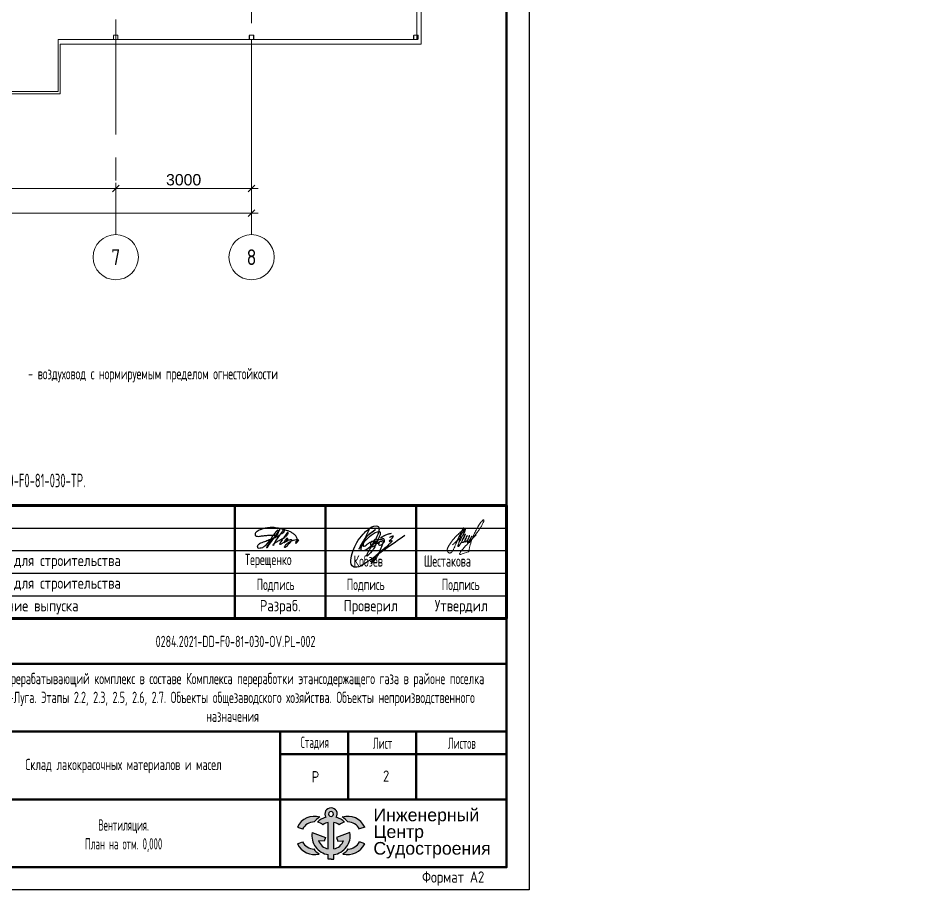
# Model space of a CAD drawing. Header units: millimetres. Extents: x -553547 to 230550, y -59438 to 214451.
# Drawn here: x 126171 to 146225, y -59438 to -40164 of the extents above; entities that cross this region are included whole.
import ezdxf
from ezdxf import colors
from ezdxf.entities.mleader import LeaderData, LeaderLine
from ezdxf.math import Vec2, Vec3

# ---------------------------------------------------------------- set-up
doc = ezdxf.new("R2010")
doc.units = ezdxf.units.MM
doc.linetypes.add('GOST2.303 6', pattern=[12, 8, -1.5, 1, -1.5])
doc.linetypes.add('осевая', pattern=[50.8, 31.75, -6.35, 6.35, -6.35])
for name, color, linetype, lineweight in [('0Оси', 252, 'GOST2.303 6', 13), ('_Оси', 252, 'Continuous', 9), ('АР_Размеры', 7, 'Continuous', 20), ('АР_Текст', 7, 'Continuous', 20), ('АР_Тонкие', 7, 'Continuous', 0), ('ОВ текст', 7, 'Continuous', 15), ('Рамка', 7, 'Continuous', 50)]:
    doc.layers.add(name, color=color, linetype=linetype, lineweight=lineweight)
doc.layers.add('1', color=7, linetype='Continuous')
doc.layers.add('Подписи', color=7, linetype='Continuous', true_color=0x0033f0)
doc.styles.add('GOST type A', font='GOST2304A.ttf')
doc.styles.get("Standard").update_dxf_attribs({"font": 'arial.ttf'})
doc.styles.add('Аннотативный', font='arial.ttf')
doc.styles.add('ГОСТ', font='cs_gost2304.shx')
doc.styles.add('ГОСТ 2.304', font='CS_Gost2304.shx')
doc.linetypes.add('FENCELINE1', pattern='A,6.35,-2.54,[133,ltypeshp.shx,S=2.54,R=0,X=-2.54,Y=0],-2.54,25.4', length=36.83)
doc.dimstyles.new('100 Ариал', dxfattribs={"dimscale": 100, "dimtxt": 2.5, "dimasz": 1.5, "dimexe": 1.25, "dimexo": 0.625, "dimtad": 1, "dimdec": 0, "dimrnd": 0.001, "dimtxsty": 'ГОСТ', "dimblk": 'OBLIQUE', "dimcen": 1.5, "dimdle": 1.5, "dimclrt": 256, "dimadec": 0, "dimazin": 2, "dimtfac": 0.75, "dimtdec": 0, "dimtmove": 1, "dimatfit": 3, "dimfxl": 7, "dimfxlon": 1, "dimtolj": 1, "dimarcsym": 2})

# ---------------------------------------------------------------- blocks, each defined once
blk = doc.blocks.new('step_top_view')
at = {"layer": 'АР_Тонкие', "color": 252, "ltscale": 0.1}
for p, q in [((0, 1100), (-2000, 1100)), ((-2000, 1100), (-2000, 0)), ((0, 0), (0, 1100)), ((0, 1100), (0, 50)), ((0, 1100), (2100, 1100)), ((300, 1100), (300, 0)), ((600, 1100), (600, 0)), ((900, 1100), (900, 0)), ((1200, 1100), (1200, 0)), ((1500, 1100), (1500, 0)), ((1800, 1100), (1800, 0)), ((2100, 1100), (2100, 0)), ((0, 0), (2100, 0))]:
    blk.add_line(p, q, dxfattribs=at)
at = {"layer": 'АР_Тонкие', "color": 252, "linetype": 'FENCELINE1', "ltscale": 13}
for p, q in [((-1950, 1050), (-1950, -100)), ((-1950, 1050), (2200, 1050)), ((-50, 50), (-50, -100)), ((-50, 50), (2200, 50))]:
    blk.add_line(p, q, dxfattribs=at)
at = {"layer": 'АР_Тонкие', "color": 252}
for p, q in [((260, 700), (0, 550)), ((0, 550), (260, 400))]:
    blk.add_line(p, q, dxfattribs=at)
blk.add_lwpolyline([(0, 550), (2100, 550)], dxfattribs=at)
blk.add_circle((2100, 550), 30, dxfattribs=at)
blk = doc.blocks.new('A$C62bef24c')
at = {"color": 252}
for points in [[(35960, -3300), (36040, -3300, 0.414214), (36050, -3290), (36050, -3210, 0.414214), (36040, -3200), (35960, -3200, 0.414214), (35950, -3210), (35950, -3290, 0.414214)], [(35960, -3296), (36040, -3296, 0.414214), (36046, -3290), (36046, -3210, 0.414214), (36040, -3204), (35960, -3204, 0.414214), (35954, -3210), (35954, -3290, 0.414214)], [(38960, -3300), (39040, -3300, 0.414214), (39050, -3290), (39050, -3210, 0.414214), (39040, -3200), (38960, -3200, 0.414214), (38950, -3210), (38950, -3290, 0.414214)], [(38960, -3296), (39040, -3296, 0.414214), (39046, -3290), (39046, -3210, 0.414214), (39040, -3204), (38960, -3204, 0.414214), (38954, -3210), (38954, -3290, 0.414214)], [(42590, -3300), (42670, -3300, 0.414214), (42680, -3290), (42680, -3210, 0.414214), (42670, -3200), (42590, -3200, 0.414214), (42580, -3210), (42580, -3290, 0.414214)], [(42590, -3296), (42670, -3296, 0.414214), (42676, -3290), (42676, -3210, 0.414214), (42670, -3204), (42590, -3204, 0.414214), (42584, -3210), (42584, -3290, 0.414214)]]:
    blk.add_lwpolyline(points, format="xyb", close=True, dxfattribs=at)
blk = doc.blocks.new('_Oblique')
at = {"color": 0, "linetype": 'ByBlock', "lineweight": -2}
blk.add_line((-0.5, -0.5), (0.5, 0.5), dxfattribs=at)
blk = doc.blocks.new('*D290')
at = {"layer": 'Defpoints', "color": 0, "transparency": 16777216}
for p in [(684874, -258380), (681874, -259120), (684874, -259400)]:
    blk.add_point(p, dxfattribs=at)
at = {"layer": 'АР_Размеры', "color": 0, "lineweight": -2, "transparency": 16777216}
for p, q in [((681874, -259058), (681874, -258255)), ((684874, -259080), (684874, -258255)), ((681724, -258380), (685024, -258380))]:
    blk.add_line(p, q, dxfattribs=at)
at = {"layer": 'АР_Размеры', "color": 0, "lineweight": -2, "transparency": 16777216, "xscale": 150, "yscale": 150, "zscale": 150, "rotation": 180}
blk.add_blockref('_Oblique', (681874, -258380), dxfattribs=at)
at = {"layer": 'АР_Размеры', "color": 0, "lineweight": -2, "transparency": 16777216, "xscale": 150, "yscale": 150, "zscale": 150}
blk.add_blockref('_Oblique', (684874, -258380), dxfattribs=at)
at = {"layer": 'АР_Размеры', "transparency": 16777216, "insert": (683374, -258190), "char_height": 250, "attachment_point": 5}
blk.add_mtext('\\A1;3000', dxfattribs=at)
blk = doc.blocks.new('*D291')
at = {"layer": 'Defpoints', "color": 0, "transparency": 16777216}
for p in [(681874, -258380), (681874, -259120), (675874, -259400)]:
    blk.add_point(p, dxfattribs=at)
at = {"layer": 'АР_Размеры', "color": 0, "lineweight": -2, "transparency": 16777216}
for p, q in [((675874, -259080), (675874, -258255)), ((681874, -259058), (681874, -258255)), ((675724, -258380), (682024, -258380))]:
    blk.add_line(p, q, dxfattribs=at)
at = {"layer": 'АР_Размеры', "color": 0, "lineweight": -2, "transparency": 16777216, "xscale": 150, "yscale": 150, "zscale": 150, "rotation": 180}
blk.add_blockref('_Oblique', (675874, -258380), dxfattribs=at)
at = {"layer": 'АР_Размеры', "color": 0, "lineweight": -2, "transparency": 16777216, "xscale": 150, "yscale": 150, "zscale": 150}
blk.add_blockref('_Oblique', (681874, -258380), dxfattribs=at)
at = {"layer": 'АР_Размеры', "transparency": 16777216, "insert": (678874, -258190), "char_height": 250, "attachment_point": 5}
blk.add_mtext('\\A1;6000', dxfattribs=at)
blk = doc.blocks.new('*D295')
at = {"layer": 'Defpoints', "color": 0, "transparency": 16777216}
for p in [(684874, -258929), (645874, -259400), (684874, -259400)]:
    blk.add_point(p, dxfattribs=at)
at = {"layer": 'АР_Размеры', "color": 0, "lineweight": -2, "transparency": 16777216}
for p, q in [((645874, -259338), (645874, -258804)), ((684874, -259338), (684874, -258804)), ((645724, -258929), (685024, -258929))]:
    blk.add_line(p, q, dxfattribs=at)
at = {"layer": 'АР_Размеры', "color": 0, "lineweight": -2, "transparency": 16777216, "xscale": 150, "yscale": 150, "zscale": 150, "rotation": 180}
blk.add_blockref('_Oblique', (645874, -258929), dxfattribs=at)
at = {"layer": 'АР_Размеры', "color": 0, "lineweight": -2, "transparency": 16777216, "xscale": 150, "yscale": 150, "zscale": 150}
blk.add_blockref('_Oblique', (684874, -258929), dxfattribs=at)
at = {"layer": 'АР_Размеры', "transparency": 16777216, "insert": (665374, -258738), "char_height": 250, "attachment_point": 5}
blk.add_mtext('\\A1;39000', dxfattribs=at)
blk = doc.blocks.new('*T321')
at = {"layer": 'Рамка', "color": 0, "lineweight": 60, "transparency": 16777216}
for p, q in [((0, 0), (18500, 0)), ((0, 0), (0, -2500)), ((18500, 0), (18500, -2500)), ((0, -2500), (18500, -2500))]:
    blk.add_line(p, q, dxfattribs=at)
at = {"layer": 'Рамка', "color": 0, "lineweight": 50, "transparency": 16777216}
for p, q in [((1000, 0), (1000, -2500)), ((3000, 0), (3000, -2500)), ((12500, 0), (12500, -2500)), ((14500, 0), (14500, -2500)), ((16500, 0), (16500, -2500))]:
    blk.add_line(p, q, dxfattribs=at)
at = {"layer": 'Рамка', "color": 0, "lineweight": 25, "transparency": 16777216}
for p, q in [((0, -500), (1000, -500)), ((3000, -500), (18500, -500)), ((0, -1000), (18500, -1000)), ((0, -1500), (18500, -1500)), ((0, -2000), (18500, -2000))]:
    blk.add_line(p, q, dxfattribs=at)
at = {"layer": 'Рамка', "color": 0, "linetype": 'ByBlock', "lineweight": -2, "transparency": 16777216}
blk.add_line((1000, -500), (3000, -500), dxfattribs=at)
at = {"layer": 'Рамка', "color": 0, "lineweight": 13, "transparency": 16777216, "char_height": 250, "attachment_point": 5, "style": 'ГОСТ'}
for s, insert, width in [('1', (500, -1250), 997), ('20.10.25', (2000, -1250), 1997), ('IFС - Выпущено для строительства', (7750, -1250), 9497), ('IFС - Выпущено для строительства', (7750, -1750), 9497), ('0', (500, -1750), 997), ('21.05.24', (2000, -1750), 1997), ('Рев.', (500, -2250), 997), ('{\\C256;Дата}', (2000, -2250), 1997), ('Назначение выпуска', (7750, -2250), 9497), ('Разраб.', (13500, -2250), 1997), ('Проверил', (15500, -2250), 1997), ('Утвердил', (17500, -2250), 1997)]:
    blk.add_mtext(s, dxfattribs=dict(at, insert=insert, width=width))
blk = doc.blocks.new('логог')
h = blk.add_hatch(color=256)
h.dxf.hatch_style = 1
h.paths.add_polyline_path([(2905.09, 1408.08, -0.085297), (2906.33, 1409.16, 0.362309), (2901.37, 1406.93), (2902.53, 1406.5, -0.26755)])
h.paths.add_polyline_path([(2908.21, 1407.97), (2908.21, 1402.08, -0.251202), (2906.04, 1403.91), (2907.3, 1403.77), (2907.62, 1404.62), (2904.65, 1405.72, 0.42018), (2908.21, 1400.83), (2908.21, 1399.83), (2908.83, 1399.83), (2909.44, 1399.83), (2909.44, 1400.83, 0.42018), (2913.01, 1405.72), (2910.03, 1404.62), (2910.35, 1403.77), (2911.62, 1403.91, -0.251202), (2909.44, 1402.08), (2909.44, 1407.97, -0.108062), (2910.62, 1407.44, -0.112804), (2911.83, 1408.02, 0.127568), (2910, 1409.1, 0.588088), (2908.83, 1411.19, 0.588088), (2907.66, 1409.1, 0.127568), (2905.83, 1408.02, -0.112804), (2907.04, 1407.44, -0.108062)])
h.paths.add_polyline_path([(2908.83, 1409.27, -1.004173), (2908.83, 1410.37, -1.004173)], flags=16)
h.paths.add_polyline_path([(2911.33, 1409.16, -0.085297), (2912.57, 1408.08, -0.26755), (2915.12, 1406.5), (2916.28, 1406.93, 0.362309)])
h.paths.add_polyline_path([(2916.29, 1403.22), (2915.12, 1403.65, -0.260789), (2912.65, 1402.07, -0.085297), (2911.44, 1400.96, 0.355126)])
h.paths.add_polyline_path([(2906.22, 1400.96, -0.085297), (2905.01, 1402.07, -0.260789), (2902.53, 1403.65), (2901.37, 1403.22, 0.355126)])
for points in [[(2908.21, 1402.08), (2908.21, 1407.97)], [(2909.44, 1402.08), (2909.44, 1407.97)], [(2901.37, 1406.93), (2902.53, 1406.5)], [(2904.65, 1405.72), (2907.62, 1404.62)], [(2913.01, 1405.72), (2910.03, 1404.62)], [(2916.28, 1406.93), (2915.12, 1406.5)], [(2901.37, 1403.22), (2902.54, 1403.65)], [(2907.62, 1404.62), (2907.3, 1403.77), (2906.04, 1403.91)], [(2910.03, 1404.62), (2910.35, 1403.77), (2911.62, 1403.91)], [(2916.29, 1403.22), (2915.12, 1403.65)], [(2908.83, 1399.83), (2908.21, 1399.83), (2908.21, 1400.83)], [(2908.83, 1399.83), (2909.44, 1399.83), (2909.44, 1400.83)]]:
    blk.add_lwpolyline(points)
for centre, radius, start, end in [((2908.83, 1409.82), 1.37, 89.9041, 211.7413), ((2908.83, 1409.82), 1.37, 328.2587, 90.0959), ((2905.18, 1405.07), 4.24, 74.373, 154.0366), ((2908.83, 1405.03), 4.83, 121.2514, 140.7528), ((2908.83, 1405.02), 4.24, 106.0008, 135.0801), ((2908.83, 1409.82), 0.55, 89.7614, 270.2386), ((2908.83, 1409.82), 0.55, 269.7614, 90.2386), ((2908.83, 1405.02), 4.24, 44.9199, 73.9992), ((2912.47, 1405.07), 4.24, 25.9634, 105.627), ((2908.82, 1405.03), 4.83, 39.2472, 58.7486), ((2905.18, 1405.07), 3.01, 91.7758, 151.6905), ((2905.18, 1405.07), 3.01, 51.9293, 77.6733), ((2908.83, 1405.03), 3.01, 101.8804, 126.5507), ((2908.82, 1405.03), 3.01, 53.4493, 78.1196), ((2912.47, 1405.07), 3.01, 102.3267, 128.0707), ((2912.47, 1405.07), 3.01, 28.3095, 88.2242), ((2908.83, 1405.02), 4.24, 170.4897, 261.6543), ((2908.83, 1405.02), 4.24, 278.3457, 9.5103), ((2905.18, 1405.07), 4.24, 205.9019, 284.107), ((2905.18, 1405.07), 3.01, 208.2378, 266.7041), ((2908.83, 1405.03), 3.01, 201.7153, 258.1196), ((2908.82, 1405.03), 3.01, 281.8804, 338.2847), ((2912.47, 1405.07), 4.24, 255.893, 334.0981), ((2912.47, 1405.07), 3.01, 273.2959, 331.7622), ((2908.83, 1405.03), 4.83, 217.7271, 237.2285), ((2908.82, 1405.03), 4.83, 302.7715, 322.2729)]:
    blk.add_arc(centre, radius, start, end)
blk = doc.blocks.new('лого')
blk.add_lwpolyline([(2917.82, 1413.27), (2967.96, 1413.31), (2967.96, 1398.31), (2917.82, 1398.27)], close=True)
at = {"color": 1}
blk.add_blockref('логог', (20.25, 0.25), dxfattribs=at)
at = {"color": 1, "insert": (2938.46, 1411.27), "char_height": 2.8, "width": 34.1955, "attachment_point": 1, "line_spacing_factor": 0.792857, "style": 'Аннотативный'}
blk.add_mtext('{\\C256;Инженерный \\PЦентр\\PСудостроения}', dxfattribs=at)
blk = doc.blocks.new('kobzev')
at = {"color": 5, "lineweight": 30, "true_color": 0x0000e6}
for points in [[(1187956, -481856), (1187579, -482121), (1187173, -482406), (1187042, -482463), (1186973, -482452), (1186962, -482159), (1187040, -481988), (1187159, -481830), (1187258, -481740), (1187407, -481673), (1187448, -481686), (1187459, -481758), (1187405, -481910), (1187352, -482003), (1187257, -482104), (1187153, -482147), (1187128, -482143), (1187140, -482056), (1187190, -481968), (1187281, -481879), (1187434, -481786), (1187478, -481783), (1187472, -481867), (1187446, -481930), (1187402, -482026), (1187357, -482112), (1187326, -482154), (1187227, -482252), (1187286, -482119), (1187350, -482030), (1187408, -481970), (1187490, -481930), (1187531, -481950), (1187533, -482003), (1187484, -482132), (1187413, -482275), (1187356, -482350), (1187318, -482389), (1187422, -482227), (1187459, -482187), (1187545, -482115), (1187642, -482053), (1187599, -482096), (1187632, -482046), (1187669, -482004), (1187714, -481958), (1187681, -481968), (1187654, -481973), (1187671, -481948), (1187694, -481927), (1187714, -481905), (1187734, -481871), (1187699, -481876), (1187676, -481888), (1187662, -481897)], [(1187280, -481722), (1187179, -481936), (1187113, -482056), (1187079, -482114), (1187128, -482030), (1187198, -481917), (1187269, -481840), (1187338, -481786), (1187394, -481745), (1187269, -481840), (1187198, -481917), (1187167, -481972), (1187158, -482019), (1187168, -482059), (1187237, -482024), (1187255, -482011), (1187310, -481978), (1187321, -481973), (1187347, -481966), (1187376, -481966), (1187334, -481969), (1187300, -482007), (1187321, -482066), (1187368, -482056), (1187399, -482032), (1187422, -481985), (1187425, -481935), (1187416, -481928), (1187355, -481966), (1187352, -482004), (1187376, -482011), (1187410, -482009), (1187452, -481990), (1187475, -481972), (1187488, -481967), (1187515, -481971), (1187488, -481967), (1187475, -481972), (1187460, -482038), (1187484, -482039), (1187545, -481999), (1187564, -481969), (1187562, -481935), (1187536, -481916), (1187496, -481905), (1187531, -481874), (1187579, -481851), (1187639, -481828), (1187696, -481814)]]:
    blk.add_spline(points, degree=3, dxfattribs=at)
blk = doc.blocks.new('Шестакова')
at = {"layer": 'Подписи', "color": 162, "lineweight": 20, "ltscale": 100, "true_color": 0x142fc8}
for points in [[(2821.26, 2.18), (2821.22, 2.11), (2821.2, 2.06), (2821.18, 2.01), (2821.14, 1.93), (2821.09, 1.84), (2821.04, 1.74), (2821.01, 1.68), (2820.97, 1.6), (2820.95, 1.55), (2820.91, 1.5), (2820.9, 1.46), (2820.88, 1.43), (2820.87, 1.38), (2820.84, 1.35), (2820.82, 1.31), (2820.81, 1.27), (2820.75, 1.16), (2820.71, 1.08), (2820.68, 1.02), (2820.6, 0.85), (2820.56, 0.77), (2820.53, 0.7), (2820.48, 0.62), (2820.43, 0.52), (2820.41, 0.45), (2820.38, 0.4), (2820.35, 0.34), (2820.33, 0.29), (2820.29, 0.22), (2820.26, 0.16), (2820.23, 0.08), (2820.19, 0.01), (2820.16, -0.07), (2820.13, -0.13), (2820.09, -0.22), (2820.06, -0.31), (2820.02, -0.38), (2819.99, -0.45), (2819.94, -0.53), (2819.91, -0.62), (2819.89, -0.71), (2819.84, -0.8), (2819.81, -0.87), (2819.79, -0.92), (2819.76, -0.98), (2819.74, -1.02), (2819.72, -1.06)], [(2819.88, -2.04), (2819.98, -1.84), (2820.15, -1.47), (2820.35, -1.07), (2820.48, -0.77), (2820.62, -0.49), (2820.71, -0.28), (2820.86, 0.05), (2821.01, 0.34), (2821.11, 0.56), (2821.2, 0.72), (2821.26, 0.85), (2821.32, 0.98), (2821.36, 1.06), (2821.4, 1.14), (2821.44, 1.22), (2821.51, 1.35), (2821.57, 1.47), (2821.66, 1.66), (2821.72, 1.78), (2821.77, 1.89), (2821.8, 1.94), (2821.81, 2), (2821.82, 2.03), (2821.82, 2.04), (2821.81, 2.05), (2821.8, 2.06), (2821.79, 2.06), (2821.77, 2.06), (2821.76, 2.06)], [(2821.76, 2.06), (2821.74, 2.03), (2821.72, 2.01), (2821.69, 1.98), (2821.66, 1.96), (2821.63, 1.93), (2821.6, 1.9), (2821.58, 1.88), (2821.55, 1.84), (2821.54, 1.81), (2821.5, 1.76), (2821.47, 1.72), (2821.43, 1.69), (2821.4, 1.64), (2821.31, 1.54), (2821.23, 1.41), (2821.15, 1.29), (2821.06, 1.17), (2821, 1.09), (2820.95, 1.01), (2820.91, 0.94), (2820.87, 0.87), (2820.83, 0.79), (2820.78, 0.69), (2820.73, 0.61), (2820.68, 0.5), (2820.64, 0.42), (2820.62, 0.34), (2820.58, 0.25), (2820.55, 0.16), (2820.51, 0.07), (2820.5, -0.01), (2820.48, -0.07), (2820.46, -0.17), (2820.42, -0.31), (2820.4, -0.4), (2820.39, -0.48), (2820.37, -0.56), (2820.36, -0.64), (2820.34, -0.73), (2820.32, -0.8), (2820.29, -0.88), (2820.27, -0.97), (2820.26, -1.04), (2820.25, -1.1), (2820.22, -1.18), (2820.2, -1.27), (2820.18, -1.37), (2820.15, -1.53), (2820.13, -1.66), (2820.1, -1.77), (2820.08, -1.85)], [(2822.74, -0.48), (2822.78, -0.42), (2822.82, -0.36), (2822.85, -0.31), (2822.89, -0.24), (2822.91, -0.18), (2822.94, -0.13), (2822.97, -0.07), (2823.01, -0.01), (2823.05, 0.07), (2823.07, 0.13), (2823.11, 0.19), (2823.13, 0.24), (2823.13, 0.27), (2823.12, 0.28), (2823.1, 0.28), (2823.08, 0.25), (2823, 0.13), (2822.9, -0.04), (2822.82, -0.2), (2822.72, -0.42), (2822.6, -0.64), (2822.51, -0.81), (2822.43, -0.99), (2822.43, -1.02), (2822.44, -1.04), (2822.45, -1.07), (2822.47, -1.09), (2822.49, -1.13), (2822.5, -1.16), (2822.53, -1.18), (2822.54, -1.19), (2822.57, -1.19), (2822.6, -1.19), (2822.63, -1.16), (2822.68, -1.12), (2822.77, -1.02), (2822.86, -0.88), (2822.95, -0.76), (2823.01, -0.66), (2823.17, -0.4), (2823.24, -0.29), (2823.32, -0.15), (2823.42, -0.03), (2823.57, 0.15), (2823.71, 0.29), (2823.97, 0.6), (2824.11, 0.76), (2824.2, 0.89), (2824.29, 1.01), (2824.41, 1.16), (2824.48, 1.27), (2824.57, 1.39), (2824.66, 1.53), (2824.77, 1.7), (2824.86, 1.83), (2824.95, 1.97), (2825.06, 2.12), (2825.16, 2.28), (2825.23, 2.41), (2825.29, 2.53), (2825.37, 2.65), (2825.44, 2.78), (2825.5, 2.9), (2825.57, 3.03), (2825.64, 3.17), (2825.71, 3.3), (2825.76, 3.39), (2825.8, 3.49), (2825.83, 3.57), (2825.85, 3.63), (2825.86, 3.68), (2825.86, 3.75), (2825.86, 3.82), (2825.85, 3.87), (2825.84, 3.92), (2825.82, 3.96), (2825.8, 3.97), (2825.78, 3.97), (2825.74, 3.97), (2825.7, 3.95), (2825.62, 3.88), (2825.52, 3.76), (2825.36, 3.58), (2825.19, 3.38), (2825.01, 3.16), (2824.88, 2.96), (2824.73, 2.73), (2824.52, 2.37), (2824.24, 1.89), (2824.08, 1.62), (2823.95, 1.37), (2823.85, 1.17), (2823.75, 0.96), (2823.65, 0.75), (2823.59, 0.61), (2823.53, 0.45), (2823.43, 0.22), (2823.36, 0.03), (2823.28, -0.16), (2823.2, -0.4), (2823.09, -0.72), (2822.98, -1.05), (2822.87, -1.36), (2822.76, -1.7), (2822.66, -1.99), (2822.6, -2.33), (2822.55, -2.76), (2822.53, -2.98), (2822.52, -3.07), (2822.5, -3.13), (2822.48, -3.16), (2822.46, -3.2), (2822.42, -3.23), (2822.37, -3.26), (2822.3, -3.29), (2821.93, -3.43), (2821.4, -3.61), (2820.93, -3.78), (2820.62, -3.88), (2820.55, -3.88), (2820.46, -3.88), (2820.41, -3.86), (2820.39, -3.83), (2820.37, -3.79), (2820.37, -3.76), (2820.38, -3.72), (2820.39, -3.69), (2820.41, -3.65), (2820.57, -3.3), (2820.77, -3.03), (2821.07, -2.69), (2821.4, -2.31), (2821.71, -1.95), (2821.97, -1.69), (2822.25, -1.39), (2822.64, -0.98), (2823.05, -0.54), (2823.75, 0.17), (2824.09, 0.51)], [(2819.72, -1.06), (2819.7, -1.1), (2819.69, -1.13), (2819.67, -1.17), (2819.66, -1.2), (2819.64, -1.23), (2819.63, -1.28), (2819.6, -1.35), (2819.55, -1.45), (2819.5, -1.57), (2819.44, -1.72), (2819.37, -1.88), (2819.31, -2.04), (2819.26, -2.17), (2819.16, -2.4), (2819.08, -2.56), (2819.01, -2.69), (2818.96, -2.81), (2818.85, -2.97), (2818.76, -3.12), (2818.65, -3.28), (2818.54, -3.39), (2818.46, -3.46), (2818.41, -3.49), (2818.34, -3.53), (2818.25, -3.56), (2818.2, -3.57), (2818.17, -3.57), (2818.1, -3.57), (2818.06, -3.56), (2818.01, -3.55), (2817.97, -3.53), (2817.93, -3.52), (2817.9, -3.49), (2817.86, -3.47), (2817.83, -3.44), (2817.79, -3.42), (2817.76, -3.4), (2817.73, -3.36), (2817.7, -3.32), (2817.69, -3.29), (2817.67, -3.24), (2817.65, -3.2), (2817.62, -3.16), (2817.6, -3.12), (2817.59, -3.06), (2817.58, -3.02), (2817.57, -2.98), (2817.57, -2.94), (2817.57, -2.87), (2817.57, -2.8), (2817.57, -2.75), (2817.58, -2.7), (2817.6, -2.61), (2817.63, -2.54), (2817.66, -2.46), (2817.69, -2.36), (2817.72, -2.32), (2817.77, -2.23), (2817.81, -2.15), (2817.85, -2.08), (2817.88, -2.02), (2817.92, -1.95), (2817.94, -1.91), (2817.96, -1.86), (2817.99, -1.82), (2818.04, -1.76), (2818.07, -1.7), (2818.1, -1.66), (2818.13, -1.62), (2818.16, -1.57), (2818.19, -1.53), (2818.22, -1.49), (2818.24, -1.45), (2818.31, -1.34), (2818.37, -1.26), (2818.42, -1.18), (2818.47, -1.1), (2818.5, -1.05), (2818.54, -1), (2818.58, -0.93), (2818.64, -0.86), (2818.71, -0.77), (2818.77, -0.69), (2818.81, -0.63), (2818.86, -0.56), (2818.91, -0.5), (2818.99, -0.41), (2819.05, -0.33), (2819.13, -0.25), (2819.18, -0.19), (2819.24, -0.11), (2819.34, -0.01), (2819.44, 0.09), (2819.53, 0.19), (2819.62, 0.27), (2819.68, 0.33), (2819.74, 0.39), (2819.87, 0.52), (2820.02, 0.66), (2820.19, 0.83), (2820.4, 1.01), (2820.53, 1.14), (2820.69, 1.27), (2820.8, 1.36), (2820.93, 1.46), (2821.01, 1.51), (2821.09, 1.57), (2821.25, 1.68), (2821.32, 1.72), (2821.39, 1.77), (2821.43, 1.79), (2821.46, 1.8), (2821.49, 1.8), (2821.52, 1.8), (2821.54, 1.8), (2821.57, 1.79), (2821.58, 1.78), (2821.59, 1.77), (2821.6, 1.74), (2821.6, 1.71), (2821.6, 1.68), (2821.6, 1.64), (2821.6, 1.6), (2821.6, 1.58), (2821.6, 1.55), (2821.6, 1.53), (2821.6, 1.48), (2821.59, 1.42), (2821.58, 1.37), (2821.56, 1.32), (2821.54, 1.27), (2821.52, 1.23), (2821.5, 1.18), (2821.49, 1.15), (2821.47, 1.1), (2821.44, 1.03), (2821.42, 0.98), (2821.39, 0.92), (2821.37, 0.87), (2821.35, 0.82), (2821.33, 0.79), (2821.3, 0.74), (2821.28, 0.7), (2821.25, 0.65), (2821.23, 0.61), (2821.2, 0.56), (2821.17, 0.52), (2821.14, 0.45), (2821.12, 0.42), (2821.1, 0.4), (2821.07, 0.37), (2821.03, 0.32), (2821.01, 0.3), (2820.98, 0.25), (2820.96, 0.23), (2820.94, 0.2), (2820.91, 0.16), (2820.89, 0.14), (2820.86, 0.11), (2820.84, 0.08), (2820.8, 0.05), (2820.77, 0.03), (2820.74, -0.01)], [(2820.08, -1.85), (2820.05, -1.92), (2820.03, -2), (2820.01, -2.06), (2820, -2.09), (2820.01, -2.11), (2820.01, -2.12), (2820.03, -2.12), (2820.07, -2.12), (2820.1, -2.12), (2820.11, -2.12), (2820.14, -2.11), (2820.16, -2.1), (2820.18, -2.07), (2820.22, -2.02), (2820.28, -1.92), (2820.53, -1.56), (2820.82, -1.08), (2821, -0.77), (2821.13, -0.56), (2821.27, -0.27), (2821.37, -0.07), (2821.48, 0.15), (2821.56, 0.31), (2821.64, 0.47), (2821.69, 0.59), (2821.71, 0.68), (2821.72, 0.7), (2821.72, 0.71), (2821.7, 0.71), (2821.68, 0.71), (2821.67, 0.7), (2821.65, 0.68), (2821.63, 0.65), (2821.6, 0.6), (2821.5, 0.45), (2821.41, 0.3), (2821.33, 0.15), (2821.27, 0.04), (2821.22, -0.08), (2821.17, -0.19), (2821.12, -0.31), (2821.08, -0.42), (2821.03, -0.53), (2820.98, -0.65), (2820.94, -0.77), (2820.92, -0.86), (2820.89, -0.99), (2820.89, -1.07), (2820.89, -1.12), (2820.89, -1.16), (2820.9, -1.18), (2820.92, -1.21), (2820.95, -1.22), (2820.99, -1.22), (2821.05, -1.22), (2821.11, -1.22), (2821.16, -1.2), (2821.2, -1.17), (2821.23, -1.14), (2821.28, -1.08), (2821.37, -0.96), (2821.67, -0.57)], [(2821.67, -0.57), (2821.72, -0.5), (2821.77, -0.41), (2821.8, -0.35), (2821.84, -0.28), (2821.88, -0.2), (2821.92, -0.09), (2821.95, -0.02), (2821.99, 0.07), (2822.01, 0.14), (2822.04, 0.21), (2822.07, 0.28), (2822.09, 0.36), (2822.1, 0.4), (2822.11, 0.43), (2822.11, 0.45), (2822.1, 0.46), (2822.09, 0.46), (2822.08, 0.46), (2822.07, 0.45), (2822.06, 0.43), (2821.97, 0.25), (2821.88, 0.08), (2821.82, -0.09), (2821.74, -0.26), (2821.66, -0.44), (2821.6, -0.58), (2821.56, -0.68), (2821.52, -0.81), (2821.51, -0.86), (2821.51, -0.9), (2821.51, -0.93), (2821.51, -0.97), (2821.52, -1), (2821.52, -1.03), (2821.53, -1.05), (2821.54, -1.07), (2821.56, -1.08), (2821.58, -1.09), (2821.59, -1.09), (2821.61, -1.09), (2821.63, -1.08), (2821.65, -1.07), (2821.68, -1.05), (2821.76, -1.01), (2821.81, -0.97), (2821.87, -0.92), (2821.92, -0.87), (2821.97, -0.83), (2822.03, -0.78), (2822.06, -0.74), (2822.12, -0.68), (2822.22, -0.56), (2822.29, -0.45), (2822.34, -0.36), (2822.42, -0.23), (2822.48, -0.09), (2822.52, 0.03), (2822.56, 0.13), (2822.59, 0.2), (2822.62, 0.29), (2822.63, 0.36), (2822.64, 0.41), (2822.64, 0.44), (2822.64, 0.47), (2822.63, 0.47), (2822.61, 0.47), (2822.6, 0.46), (2822.58, 0.42), (2822.55, 0.34), (2822.52, 0.27), (2822.47, 0.14), (2822.42, 0.01), (2822.39, -0.1), (2822.36, -0.19), (2822.3, -0.34), (2822.26, -0.47), (2822.2, -0.66), (2822.16, -0.76), (2822.12, -0.87), (2822.11, -0.94), (2822.11, -0.99), (2822.11, -1.05), (2822.11, -1.09), (2822.11, -1.12), (2822.12, -1.15), (2822.14, -1.17), (2822.19, -1.17), (2822.23, -1.17), (2822.27, -1.15), (2822.3, -1.13), (2822.35, -1.07), (2822.41, -0.99), (2822.46, -0.9), (2822.51, -0.82), (2822.57, -0.73), (2822.67, -0.59), (2822.74, -0.48)], [(2820.74, -0.01), (2820.69, -0.05), (2820.66, -0.07), (2820.62, -0.1), (2820.55, -0.15), (2820.48, -0.21), (2820.41, -0.26), (2820.36, -0.3), (2820.3, -0.36), (2820.21, -0.44), (2820.12, -0.52), (2820.03, -0.58), (2819.97, -0.64), (2819.82, -0.76), (2819.73, -0.82), (2819.66, -0.9), (2819.59, -0.97), (2819.49, -1.05), (2819.39, -1.15), (2819.24, -1.28), (2819.12, -1.39), (2818.74, -1.74)]]:
    blk.add_lwpolyline(points, dxfattribs=at)
blk = doc.blocks.new('ТерещенкоАА')
at = {"color": 182, "lineweight": 25, "ltscale": 0.045455, "true_color": 0x3415cb}
blk.add_open_spline([(1.38, 1.99), (0.46, 0.69), (-2.66, -3.77), (-0.16, 0.14), (1.29, 1.18), (0.94, 1.87), (0.14, 1.04), (-0.36, 0.13), (-1.35, -1.12), (-2.19, -1.86), (-2.68, -1.94), (-3.11, -2.04), (-3.26, -1.71), (-3.27, -1.3), (-2.66, -0.84), (-1.82, -0.58), (-0.74, -0.1), (0.27, 0.24), (1.12, 0.59), (1.55, 1.03), (1.97, 1.19), (2.2, 1.45), (2.36, 1.64), (2.33, 1.86), (2.07, 1.83), (1.74, 1.32), (1.09, 0.44), (0.56, -0.15), (-0.14, -1.73), (0.07, -1.05), (0.44, -0.75), (1.06, -0.45), (1.76, -0.01), (2.43, 0.31), (2.85, 0.7), (3.06, 0.98), (3.17, 1.24), (2.94, 1.38), (2.77, 1.06), (2.55, 0.75), (2.18, 0.29), (1.87, -0.17), (1.61, -0.56), (1.45, -0.81), (1.18, -1.28), (1.96, -0.84), (2.31, -0.63), (2.74, -0.39), (3.01, -0.21), (3.05, 0.17), (2.66, 0), (2.46, -0.27), (2.32, -0.5), (2.17, -0.83), (2.49, -0.69), (2.68, -0.56), (2.99, -0.4), (3.26, -0.2), (3.51, -0.18), (3.95, 0), (3.46, -0.77), (3.17, -1.1), (2.84, -1.51), (2.62, -1.71), (2.34, -1.84), (2.36, -1.58), (2.5, -1.33), (2.85, -0.96), (3.31, -0.67), (3.76, -0.41), (4.2, -0.23), (4.67, -0.13), (4.98, -0.13), (5.23, -0.15), (5.18, -0.43), (5.04, -0.63), (4.87, -0.78), (4.64, -1.08), (4.74, -0.7), (4.77, -0.48), (4.99, -0.25), (4.94, 0.19), (4.72, 0.71), (4.15, 1.1), (3.57, 1.45), (2.9, 1.71), (2.2, 1.92), (1.48, 2.12), (0.6, 2.3), (-0.31, 2.38), (-1.29, 2.28), (-2.11, 2.12), (-2.81, 1.83), (-3.4, 1.58), (-3.71, 1.22), (-3.81, 0.86), (-3.65, 0.6), (-3.15, 0.47), (-2.45, 0.61), (-1.59, 0.69), (-0.82, 0.78), (0.04, 0.75), (0.61, 0.81), (0.99, 0.85)], degree=3, knots=[0, 0, 0, 0, 13.614818, 21.442402, 25.960294, 26.200971, 27.467158, 32.323662, 38.201062, 40.150873, 41.582267, 42.605343, 43.339011, 44.315757, 45.919553, 49.220646, 52.098014, 55.941921, 58.417562, 59.845743, 61.128109, 62.15755, 62.788623, 63.206476, 63.674421, 64.527854, 68.350518, 72.181668, 74.782285, 75.658272, 76.670386, 79.031864, 81.431055, 83.777939, 85.405881, 86.179182, 86.945788, 87.287238, 88.011808, 89.262669, 90.954906, 92.865638, 94.119349, 94.870466, 95.739536, 97.287609, 99.140424, 100.412858, 101.299276, 101.981174, 102.605049, 103.918774, 104.942402, 105.455884, 105.98154, 106.926288, 107.891899, 108.805775, 109.692664, 110.214268, 112.083439, 113.629819, 115.166951, 116.121152, 116.58697, 117.031792, 117.702432, 119.309359, 121.154577, 122.381995, 123.723823, 125.302819, 126.303037, 126.63575, 127.144595, 128.130777, 128.783384, 129.405286, 130.149652, 130.722863, 131.616326, 132.55662, 134.287266, 136.317551, 138.276374, 140.16001, 142.376438, 144.582619, 146.534546, 150.144444, 152.301413, 155.007381, 157.259932, 158.786895, 160.386266, 161.194835, 161.768983, 162.86667, 165.281066, 167.840169, 170.33997, 171.883409, 175.194048, 175.194048, 175.194048, 175.194048], dxfattribs=at)
blk = doc.blocks.new('АР')
at = {"layer": '_Оси', "color": 252, "linetype": 'осевая', "ltscale": 80}
for p, q in [((684873.9, -235927.5), (684873.9, -259400.3)), ((681873.9, -246517.8), (681873.9, -259400.3))]:
    blk.add_line(p, q, dxfattribs=at)
at = {"layer": '_Оси', "color": 252}
for centre in [(681873.9, -259900.3), (684873.9, -259900.3)]:
    blk.add_circle(centre, 500, dxfattribs=at)
at = {"layer": 'АР_Размеры', "color": 252, "lineweight": 13}
blk.add_lwpolyline([(684873.9, -255089.3), (684873.9, -256330.9)], dxfattribs=at)
at = {"layer": 'АР_Тонкие', "color": 252, "ltscale": 0.1}
blk.add_line((688623.9, -255189.1), (688623.9, -241799.1), dxfattribs=at)
at = {"layer": 'АР_Тонкие', "color": 252, "linetype": 'FENCELINE1', "ltscale": 13}
for p, q in [((688523.9, -245540.6), (688523.9, -255084.5)), ((688523.9, -255084.5), (680598.9, -255089.1))]:
    blk.add_line(p, q, dxfattribs=at)
at = {"layer": 'АР_Тонкие', "color": 252}
blk.add_line((688623.9, -255189.1), (680648.9, -255189.1), dxfattribs=at)
at = {"layer": '0Оси', "color": 252}
blk.add_blockref('A$C62bef24c', (645873.9, -251789.1), dxfattribs=at)
at = {"layer": 'АР_Тонкие', "color": 252, "rotation": 180}
blk.add_blockref('step_top_view', (678648.9, -255189.1), dxfattribs=at)
at = {"layer": '_Оси', "color": 252, "char_height": 350, "width": 166.561, "attachment_point": 5, "style": 'GOST type A'}
for s, insert in [('7', (681873.9, -259900.3)), ('8', (684873.9, -259900.3))]:
    blk.add_mtext(s, dxfattribs=dict(at, insert=insert))
at = {"layer": 'АР_Размеры', "color": 252}
for base, p1, p2, picture, middle in [((681873.9, -258379.9), (675873.9, -259400.3), (681873.9, -259120.4), '*D291', (678873.9, -258189.7)), ((684873.9, -258379.9), (681873.9, -259120.4), (684873.9, -259400.3), '*D290', (683373.9, -258189.6)), ((684873.9, -258928.5), (645873.9, -259400.3), (684873.9, -259400.3), '*D295', (665373.9, -258738.3))]:
    dim = blk.add_linear_dim(base=base, p1=p1, p2=p2, dimstyle='100 Ариал', override={"dimtxsty": 'Standard', "dimblk1": 'Oblique', "dimblk2": 'Oblique', "dimsah": 1}, dxfattribs=at)
    dim.commit()
    dim.dimension.update_dxf_attribs({"geometry": picture, "text_midpoint": middle})
at = {"color": 252}
ml = blk.add_multileader_mtext('Standard', dxfattribs=at)
ml.set_content('0,000', color=252, style='GOST type A')
ml.set_leader_properties(color=256)
ml.build(insert=Vec2(0, 0))
ml.multileader.update_dxf_attribs({"has_dogleg": 0, "has_text_frame": 1, "text_left_attachment_type": 7, "text_right_attachment_type": 6, "dogleg_length": 0, "arrow_head_size": 200})
ctx = ml.context
ctx.base_point, ctx.char_height, ctx.arrow_head_size, ctx.landing_gap_size, ctx.plane_origin = Vec3(656104.7, -253706.8), 250, 200, 50, Vec3(-507499.3, -250982.9)
ctx.left_attachment, ctx.right_attachment = 7, 6
notes = []
notes.append((ctx, [(0, (0, 0, 0), (0, 0), (1, 0), 1, [])]))
ctx.mtext.insert, ctx.mtext.flow_direction = Vec3(656154.7, -253419.3), 5
ml = blk.add_multileader_mtext('Standard', dxfattribs=at)
ml.set_content('0,000', color=252, style='GOST type A')
ml.set_leader_properties(color=256)
ml.build(insert=Vec2(0, 0))
ml.multileader.update_dxf_attribs({"has_dogleg": 0, "has_text_frame": 1, "text_left_attachment_type": 7, "text_right_attachment_type": 6, "dogleg_length": 0, "arrow_head_size": 200})
ctx = ml.context
ctx.base_point, ctx.char_height, ctx.arrow_head_size, ctx.landing_gap_size, ctx.plane_origin = Vec3(674120.3, -254449.4), 250, 200, 50, Vec3(-489483.8, -251725.5)
ctx.left_attachment, ctx.right_attachment = 7, 6
notes.append((ctx, [(0, (0, 0, 0), (0, 0), (1, 0), 1, [])]))
ctx.mtext.insert, ctx.mtext.flow_direction = Vec3(674170.3, -254161.9), 5
for ctx, leaders in notes:
    for number, flags, end, landing, length, lines in leaders:
        leader = LeaderData()
        leader.index, (leader.has_last_leader_line, leader.has_dogleg_vector, leader.attachment_direction) = number, flags
        leader.last_leader_point, leader.dogleg_vector, leader.dogleg_length = Vec3(end), Vec3(landing), length
        for number, points, colour, breaks in lines:
            line = LeaderLine()
            line.index, line.vertices, line.color, line.breaks = number, Vec3.list(points), colors.encode_raw_color(colour), breaks
            leader.lines.append(line)
        ctx.leaders.append(leader)

msp = doc.modelspace()

# ---------------------------------------------------------------- linework, layer by layer
at = {"layer": 'Defpoints'}
msp.add_lwpolyline([(136960.463, -53438.291), (136960.463, -58938.291)], dxfattribs=at)
at = {"layer": 'Рамка', "lineweight": 25}
msp.add_lwpolyline([(78060.463, -59438.291), (78060.463, -17438.291), (137460.463, -17438.291), (137460.463, -59438.291)], close=True, dxfattribs=at)
at = {"layer": 'Рамка'}
msp.add_lwpolyline([(80060.463, -58938.291), (80060.463, -17938.291), (136960.463, -17938.291), (136960.463, -58938.291)], close=True, dxfattribs=at)
for points in [[(118460.463, -53438.291), (136960.463, -53438.291)], [(124960.463, -54438.291), (136960.463, -54438.291)], [(124960.463, -55938.291), (136960.463, -55938.291)], [(131960.463, -55938.291), (131960.463, -58938.291)], [(133460.463, -55938.291), (133460.463, -57438.291)], [(134960.463, -55938.291), (134960.463, -57438.291)], [(131960.463, -56438.291), (136960.463, -56438.291)], [(124960.463, -57438.291), (136960.463, -57438.291)]]:
    msp.add_lwpolyline(points, dxfattribs=at)
at = {"layer": 'Рамка', "lineweight": 13}
msp.add_lwpolyline([(118460.463, -58938.291), (136960.463, -58938.291)], dxfattribs=at)

# ---------------------------------------------------------------- block references
msp.add_blockref('*T321', (118460.463, -50938.291))
at = {"ltscale": 0.045455, "xscale": 106.4505463401752, "yscale": 106.4505463401752, "zscale": 106.4505463401752}
msp.add_blockref('ТерещенкоАА', (131806.72, -51677.156), dxfattribs=at)
at = {"color": 1, "xscale": 99.77600107162266, "yscale": 99.77600107162266, "zscale": 99.77600107162266}
msp.add_blockref('лого', (-159168.234, -198452.407), dxfattribs=at)
at = {"layer": '1', "color": 6, "xscale": 1.160294492838557, "yscale": 1.160294492838557, "zscale": 1.160294492838557}
msp.add_blockref('kobzev', (-1243661.447, 507493.217), dxfattribs=at)
at = {"layer": 'АР_Размеры', "color": 18, "true_color": 0x000000}
for p in [(-553547.366, 214451.275), (-485509.064, 206951.83)]:
    msp.add_blockref('АР', p, dxfattribs=at)
at = {"layer": 'Подписи', "lineweight": 25, "xscale": 97.76868949752877, "yscale": 97.76868949752877, "zscale": 97.76868949752877}
msp.add_blockref('Шестакова', (-139819.835, -51641.844), dxfattribs=at)

# ---------------------------------------------------------------- texts
at = {"layer": 'АР_Текст', "lineweight": 13, "style": 'ГОСТ', "width": 0.7}
msp.add_text('- Расположение колесоотбойных устройств см. комплект 0284.2021-DD-F0-81-030-TP.', height=300, dxfattribs=at).set_placement((118572.729, -50536.815))
at = {"layer": 'АР_Текст', "lineweight": 13, "char_height": 250, "width": 11903.45373, "attachment_point": 5, "style": 'ГОСТ'}
for s, insert in [('\\pxl0.59167,r0.59167,a0.25;{\\W0.8;0284.2021-DD-F0-81-030-OV.PL-002}', (130973.403, -53946.018)), ('{\\W0.8;\\C7;Газоперерабатывающий комплекс в составе Комплекса переработки этансодержащего газа в районе поселка Усть-Луга. Этапы 2.2, 2.3, 2.5, 2.6, 2.7. Объекты общезаводского хозяйства. Объекты непроизводственного назначения}', (130908.113, -55182.378)), ('{\\W0.7;Стадия}', (132723.403, -56196.018)), ('{\\W0.7;Лист}', (134223.403, -56196.018)), ('{\\W0.7;Листов}', (135973.403, -56196.018)), ('{\\W0.8;\\C7;Склад лакокрасочных материалов и масел}', (128498.217, -56699.965)), ('{\\W0.7;\\C7;Вентиляция. \\PПлан на отм. 0,000}', (128501.49, -58241.23))]:
    msp.add_mtext(s, dxfattribs=dict(at, insert=insert))
at = {"layer": 'ОВ текст', "linetype": 'Continuous', "style": 'ГОСТ 2.304', "width": 0.8}
msp.add_text('- воздуховод с нормируемым пределом огнестойкости', height=250, dxfattribs=at).set_placement((126390.965, -48150.292))
at = {"layer": 'Рамка', "lineweight": 13, "char_height": 250, "width": 1800, "attachment_point": 4, "style": 'ГОСТ'}
for s, insert in [('{\\W0.8;\\C0;Терещенко}', (131181.203, -52166.744)), ('{\\W0.8;\\C0;Кобзев}', (133582.519, -52166.744)), ('{\\W0.8;\\C0;Шестакова}', (135136.549, -52166.744)), ('{\\W0.8;\\C0;Подпись}', (131439.815, -52704.86)), ('{\\W0.8;\\C0;Подпись}', (133431.135, -52704.86)), ('{\\W0.8;\\C0;Подпись}', (135530.033, -52704.86)), ('{\\C7;Р}', (132654.869, -56938.291)), ('2', (134231.506, -56923.458)), ('Формат А2', (135093.617, -59188.291))]:
    msp.add_mtext(s, dxfattribs=dict(at, insert=insert))

doc.saveas('drawing.dxf')
